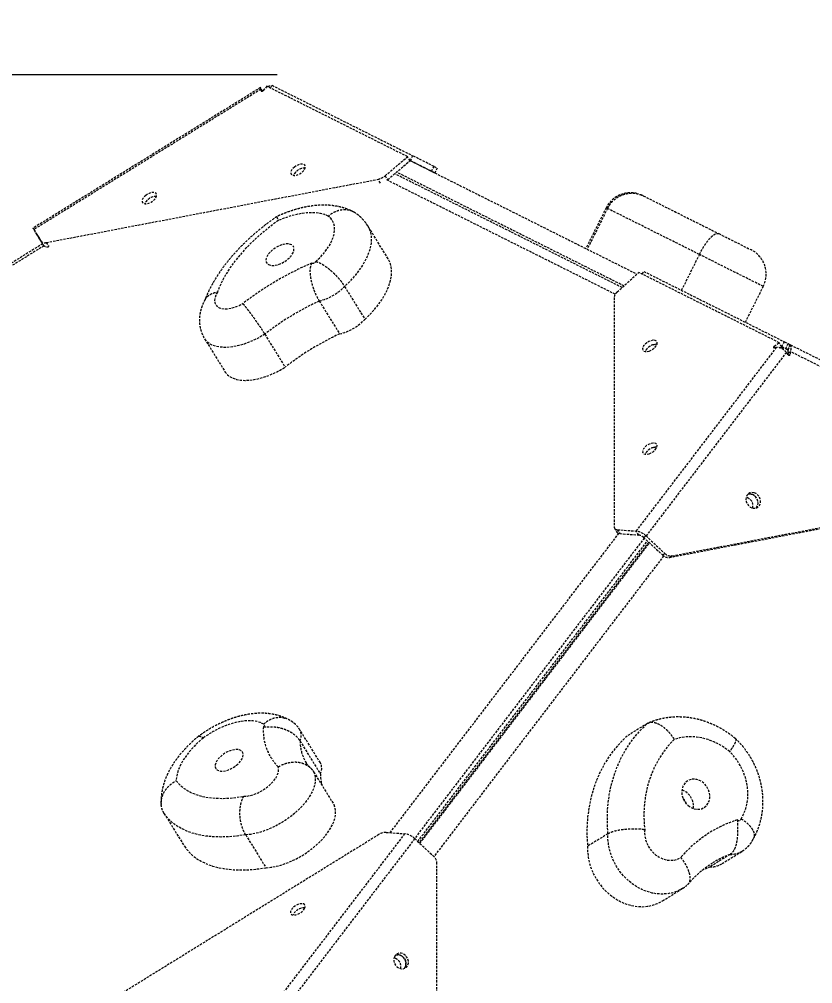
# Model space of a CAD drawing. Header units: millimetres. Extents: x -3960 to 3430, y -2884 to 2225.
# Drawn here: x 1047 to 1483, y 231 to 760 of the extents above; entities that cross this region are included whole.
import ezdxf

# ---------------------------------------------------------------- set-up
doc = ezdxf.new("R2010")
doc.units = ezdxf.units.MM
doc.linetypes.add('HIDDEN', pattern=[1.905, 1.27, -0.635])
for name, color, linetype in [('DIKOM_ОБЪЕКТ', 7, 'Continuous'), ('DIKOM_РАЗМЕР_ЗОНА', 7, 'Continuous'), ('DIKOM_РАЗМЕР_ОБЪЕКТА', 7, 'Continuous')]:
    doc.layers.add(name, color=color, linetype=linetype)
doc.styles.add('style1', font='arialbd.ttf', dxfattribs={"width": 0.8})
doc.dimstyles.new('1-50', dxfattribs={"dimtxt": 300, "dimasz": 200, "dimexe": 100, "dimexo": 0, "dimgap": 100, "dimtad": 1, "dimtxsty": 'style1', "dimcen": 200, "dimclrd": 7, "dimclre": 7, "dimclrt": 7, "dimadec": 1, "dimazin": 2, "dimtfac": 1, "dimtmove": 0, "dimatfit": 2, "dimfxl": 0, "dimlwd": 25, "dimlwe": 18, "dimarcsym": 0})

# ---------------------------------------------------------------- blocks, each defined once
blk = doc.blocks.new('*D2')
at = {"layer": 'Defpoints', "color": 0, "transparency": 16777216}
for p in [(1188.61, 729.83), (-1925.03, -767.19), (1470.26, -767.19)]:
    blk.add_point(p, dxfattribs=at)
at = {"layer": 'DIKOM_РАЗМЕР_ОБЪЕКТА', "color": 7, "lineweight": 18, "transparency": 16777216}
for p, q in [((1188.61, 729.83), (-2025.03, 729.83)), ((1470.26, -767.19), (-2025.03, -767.19))]:
    blk.add_line(p, q, dxfattribs=at)
at = {"layer": 'DIKOM_РАЗМЕР_ОБЪЕКТА', "color": 7, "lineweight": 25, "transparency": 16777216}
blk.add_line((-1925.03, 529.83), (-1925.03, -567.19), dxfattribs=at)
at = {"layer": 'DIKOM_РАЗМЕР_ОБЪЕКТА', "color": 7, "transparency": 16777216}
for points in [[(-1958.36, 529.83), (-1891.69, 529.83), (-1925.03, 729.83)], [(-1958.36, -567.19), (-1891.69, -567.19), (-1925.03, -767.19)]]:
    blk.add_solid(points, dxfattribs=at)
at = {"layer": 'DIKOM_РАЗМЕР_ОБЪЕКТА', "color": 7, "transparency": 16777216, "insert": (-2178.2, -18.68), "char_height": 300, "attachment_point": 5, "rotation": 90, "style": 'style1'}
blk.add_mtext('{\\fArial|b0|i0|c204|p34;1500}', dxfattribs=at)
blk = doc.blocks.new('*D3')
at = {"layer": 'Defpoints', "color": 0, "transparency": 16777216}
for p in [(1049.1, 2224.81), (-3510.19, -2267.17), (1391.3, -2267.17)]:
    blk.add_point(p, dxfattribs=at)
at = {"layer": 'DIKOM_РАЗМЕР_ЗОНА', "color": 7, "lineweight": 18, "transparency": 16777216}
for p, q in [((1049.1, 2224.81), (-3610.19, 2224.81)), ((1391.3, -2267.17), (-3610.19, -2267.17))]:
    blk.add_line(p, q, dxfattribs=at)
at = {"layer": 'DIKOM_РАЗМЕР_ЗОНА', "color": 7, "lineweight": 25, "transparency": 16777216}
blk.add_line((-3510.19, 2024.81), (-3510.19, -2067.17), dxfattribs=at)
at = {"layer": 'DIKOM_РАЗМЕР_ЗОНА', "color": 7, "transparency": 16777216}
for points in [[(-3543.52, 2024.81), (-3476.86, 2024.81), (-3510.19, 2224.81)], [(-3543.52, -2067.17), (-3476.86, -2067.17), (-3510.19, -2267.17)]]:
    blk.add_solid(points, dxfattribs=at)
at = {"layer": 'DIKOM_РАЗМЕР_ЗОНА', "color": 7, "transparency": 16777216, "insert": (-3763.36, -99.6), "char_height": 300, "attachment_point": 5, "rotation": 90, "style": 'style1'}
blk.add_mtext('{\\fArial|b0|i0|c204|p34;4500}', dxfattribs=at)

msp = doc.modelspace()

# ---------------------------------------------------------------- linework, layer by layer
at = {"layer": 'DIKOM_ОБЪЕКТ', "color": 7, "linetype": 'HIDDEN', "lineweight": 15}
for p, q in [((1179.37494, 722.74953), (1054.40374, 645.56819)), ((1179.56658, 721.81445), (1054.8747, 644.80563)), ((1180.50657, 720.87324), (1179.35535, 722.73722)), ((1179.73356, 720.93974), (1179.56658, 721.81445)), ((1180.22491, 720.74853), (1179.56658, 721.81445)), ((1179.83601, 720.77386), (1179.73356, 720.93974)), ((1180.83827, 721.15061), (1181.81635, 722.24347)), ((1180.83852, 721.15021), (1180.83827, 721.15061)), ((1182.92676, 723.4837), (1180.83869, 721.15038)), ((1260.19014, 684.81378), (1182.92676, 723.4837)), ((1184.92959, 722.48132), (1185.69536, 724.01142)), ((1185.69536, 724.01142), (1262.95871, 685.34155)), ((1247.81981, 674.32655), (1260.19014, 684.81378)), ((1261.53086, 682.64251), (1260.19014, 684.81378)), ((1262.95871, 685.34155), (1261.61606, 682.65883)), ((1274.72045, 679.45472), (1262.95871, 685.34155)), ((1249.2992, 672.27286), (1261.53086, 682.64251)), ((1261.47831, 682.7276), (1261.61606, 682.65883)), ((1261.47969, 682.72537), (1386.10183, 620.36674)), ((1273.3778, 676.772), (1261.61606, 682.65883)), ((1262.87154, 682.03031), (1262.80815, 682.06079)), ((1273.3778, 676.772), (1274.72045, 679.45472)), ((1276.44088, 678.59381), (1275.09802, 675.91097)), ((1247.81981, 674.32655), (1249.15677, 672.16136)), ((1378.00561, 612.94421), (1253.06245, 675.46327)), ((1379.00058, 613.85638), (1254.10843, 676.35)), ((1061.70806, 637.66392), (1243.93422, 672.39684)), ((1245.26907, 670.23553), (1243.93422, 672.39684)), ((1374.25952, 609.25552), (1248.91971, 671.97306)), ((1389.3983, 663.44563), (1388.54226, 663.84075)), ((1369.27156, 656.74346), (1358.08442, 634.38625)), ((1370.02147, 656.36818), (1358.83437, 634.01092)), ((1249.50101, 628.71175), (1238.32618, 646.80534)), ((1054.87441, 644.80566), (1056.21537, 642.63446)), ((1054.87441, 644.80566), (1058.83582, 638.39114)), ((1058.83702, 638.39055), (1054.8747, 644.80563)), ((1054.8747, 644.80563), (1056.21563, 642.63449)), ((1056.21537, 642.63446), (1056.21557, 642.63459)), ((1056.21537, 642.63446), (1059.70296, 636.98712)), ((1060.17774, 636.21928), (1056.21563, 642.63449)), ((1059.70336, 636.98737), (854.12191, 510.01768)), ((1060.47012, 635.88109), (854.76737, 508.83648)), ((1058.83582, 638.39114), (1059.70296, 636.98712)), ((1060.17774, 636.21928), (1058.83702, 638.39055)), ((1061.70806, 637.66392), (1063.04899, 635.49278)), ((1420.46951, 631.12491), (1410.62636, 611.45369)), ((1375.35225, 610.51166), (1387.12004, 621.30027)), ((1464.37768, 582.65097), (1387.12004, 621.30027)), ((1389.12324, 620.29819), (1389.88887, 621.82806)), ((1389.88887, 621.82806), (1467.14628, 583.17869)), ((1225.56646, 613.56098), (1236.74129, 595.46739)), ((1445.73763, 593.88885), (1455.57911, 613.55687)), ((1211.66066, 605.549), (1222.83548, 587.45541)), ((1373.63057, 607.49936), (1373.58693, 481.60562)), ((1148.67963, 584.83318), (1159.85446, 566.73959)), ((1181.73485, 587.32705), (1192.90968, 569.23347)), ((1461.57634, 580.67444), (1464.37768, 582.65097)), ((1465.71873, 580.47962), (1464.37768, 582.65097)), ((1465.80372, 580.49583), (1467.14628, 583.17869)), ((1467.14628, 583.17869), (1469.23352, 582.13402)), ((1385.80568, 479.21389), (1462.88796, 580.04577)), ((1468.25393, 577.36073), (1391.17165, 476.52885)), ((1462.88796, 580.04577), (1461.57601, 579.9109)), ((1462.01971, 579.95656), (1461.57634, 580.67444)), ((1464.74832, 579.79495), (1465.71873, 580.47962)), ((1465.66618, 580.56472), (1465.80372, 580.49583)), ((1465.67548, 580.54966), (1468.74891, 579.01166)), ((1465.80372, 580.49583), (1467.89097, 579.45115)), ((1467.89097, 579.45115), (1469.23352, 582.13402)), ((1469.23136, 576.08031), (1468.25393, 577.36073)), ((1468.99574, 578.89831), (1470.33833, 581.58113)), ((1468.99574, 578.89831), (1469.16272, 578.81488)), ((1469.16221, 576.96088), (1470.50406, 577.78962)), ((1469.16272, 578.81488), (1470.50528, 581.49775)), ((1470.3383, 581.58118), (1470.33465, 581.58299)), ((1470.50406, 577.78962), (1470.3365, 576.29096)), ((1470.33833, 581.58113), (1470.50528, 581.49775)), ((1595.14991, 515.41031), (1470.50406, 577.78962)), ((1470.50528, 581.49775), (1595.15115, 519.11839)), ((1469.16221, 576.96088), (1469.08521, 576.27203)), ((1469.54802, 575.80399), (1470.3365, 576.29096)), ((1404.21368, 464.78048), (1586.96788, 499.61624)), ((1405.55553, 465.60922), (1588.30973, 500.44499)), ((1451.81141, 492.07946), (1451.66779, 491.92316)), ((1250.59068, 313.57273), (1376.20129, 477.8953)), ((1373.80562, 480.78602), (1375.14664, 478.61472)), ((1375.42976, 479.97347), (1385.80568, 479.21389)), ((1375.42976, 479.97347), (1376.77081, 477.80212)), ((1376.77081, 477.80212), (1387.1467, 477.04259)), ((1387.1467, 477.04259), (1385.80568, 479.21389)), ((1390.16489, 475.38942), (1264.01764, 310.36496)), ((1265.77352, 308.73655), (1391.92046, 473.76061)), ((1392.64395, 473.08963), (1266.49701, 308.06557)), ((1266.91138, 307.68097), (1393.05828, 472.70507)), ((1389.8298, 475.70011), (1391.17165, 476.52885)), ((1389.8298, 475.70011), (1400.20356, 466.07694)), ((1391.17165, 476.52885), (1401.5454, 466.90568)), ((1400.20356, 466.07694), (1401.5454, 466.90568)), ((1400.84967, 465.56119), (1274.66141, 300.48289)), ((1405.55553, 465.60922), (1404.21368, 464.78048)), ((1391.92409, 373.56089), (1380.74163, 366.65446)), ((1212.26394, 351.86572), (1201.08911, 369.95931)), ((1201.0738, 363.97545), (1212.24863, 345.88186)), ((1208.56361, 347.00719), (1219.73841, 328.91365)), ((1126.41028, 324.17818), (1137.58508, 306.08464)), ((1244.34489, 312.53257), (1062.09833, 199.98061)), ((1181.64593, 212.14818), (1258.73169, 312.97668)), ((1248.35574, 313.73631), (1258.73169, 312.97668)), ((1370.23815, 313.01819), (1359.05568, 306.11175)), ((1171.23649, 312.39315), (1182.41132, 294.29956)), ((1264.09749, 310.29147), (1187.01176, 209.46292)), ((1264.09749, 310.29147), (1274.47093, 300.66789)), ((1432.90086, 296.56452), (1444.08332, 303.47095)), ((1437.36538, 301.66623), (1426.18291, 294.7598)), ((1276.24223, 92.22618), (1276.31306, 296.53549)), ((1400.21102, 276.12098), (1411.39348, 283.02741))]:
    msp.add_line(p, q, dxfattribs=at)
at = {"layer": 'DIKOM_ОБЪЕКТ', "color": 7, "linetype": 'HIDDEN', "lineweight": 15, "flags": 128}
for points in [[(1198.03359, 679.12926), (1197.12489, 678.30337), (1196.4498, 677.4223), (1196.06271, 676.5572), (1195.99509, 675.77831), (1196.25266, 675.14891), (1196.81405, 674.71954), (1197.63423, 674.5254), (1198.64668, 674.58212), (1199.76914, 674.88494), (1200.91102, 675.40951), (1201.9795, 676.11327), (1202.8882, 676.93916), (1203.56326, 677.82028), (1203.95038, 678.68533), (1204.0178, 679.4641), (1203.76043, 680.09362), (1203.19884, 680.52287), (1202.37866, 680.71701), (1201.36641, 680.66041), (1200.24395, 680.35759), (1199.10207, 679.83302), (1198.03359, 679.12926)], [(1274.72045, 679.45472), (1275.10208, 679.26377), (1275.44324, 679.09295), (1275.73973, 678.94457), (1275.98785, 678.82052), (1276.18415, 678.72227), (1276.32612, 678.65121), (1276.4121, 678.60819), (1276.44088, 678.59381)], [(1275.09802, 675.91097), (1275.06924, 675.92535), (1274.98347, 675.96849), (1274.8413, 676.03943), (1274.6452, 676.1378), (1274.39709, 676.26185), (1274.10059, 676.41024), (1273.75943, 676.58106), (1273.3778, 676.772)], [(1116.36379, 663.56276), (1115.45513, 662.73682), (1114.78003, 661.85574), (1114.39291, 660.9907), (1114.32528, 660.21181), (1114.58269, 659.58223), (1115.14424, 659.15304), (1115.96443, 658.95889), (1116.97691, 659.01557), (1118.09938, 659.31839), (1119.24122, 659.84301), (1120.30973, 660.54672), (1121.21819, 661.37254), (1121.89349, 662.25373), (1122.28061, 663.11878), (1122.34803, 663.89755), (1122.09063, 664.52712), (1121.52907, 664.95631), (1120.70889, 665.15046), (1119.69661, 665.09391), (1118.57394, 664.79096), (1117.4323, 664.26647), (1116.36379, 663.56276)], [(1389.3983, 663.44563), (1389.40782, 663.44065), (1389.64494, 663.32215)], [(1389.64494, 663.32215), (1391.89872, 662.19432), (1394.42579, 660.92978), (1397.21276, 659.53529), (1400.24437, 658.01826), (1403.50462, 656.38694), (1406.97584, 654.64998), (1410.6396, 652.81678), (1414.47615, 650.89709), (1418.46489, 648.90115), (1422.5845, 646.83984), (1426.81262, 644.72399), (1431.12719, 642.56528)], [(1216.61063, 652.17254), (1214.62894, 653.00275), (1212.40922, 653.59858), (1209.9738, 653.95428), (1207.34685, 654.06609), (1204.55472, 653.9331), (1201.62543, 653.55666), (1198.5879, 652.94033), (1195.47272, 652.09038), (1192.31101, 651.0154), (1189.1341, 649.72592)], [(1209.7385, 627.23529), (1211.95774, 629.35441), (1213.95534, 631.5393), (1215.70594, 633.76248), (1217.18758, 635.99602), (1218.38191, 638.21198), (1219.27367, 640.38244), (1219.85164, 642.48023), (1220.10897, 644.47919), (1220.04219, 646.35412), (1219.65206, 648.08154), (1218.94337, 649.63961), (1217.9255, 651.00911), (1216.61063, 652.17254)], [(1370.02147, 656.36818), (1369.46744, 656.64544), (1369.27192, 656.74333), (1369.27156, 656.74346)], [(1420.46951, 631.12491), (1415.54584, 633.5888), (1410.71927, 636.00393), (1406.01252, 638.35891), (1401.4482, 640.64297), (1397.04747, 642.845), (1392.83128, 644.9547), (1388.81943, 646.96221), (1385.0308, 648.85784), (1381.48336, 650.63292), (1378.19388, 652.2789), (1375.17777, 653.78806), (1372.44948, 655.15335), (1370.02147, 656.36818)], [(1189.1341, 649.72592), (1185.1631, 646.82424), (1181.34706, 643.79781), (1177.70675, 640.66288), (1174.26126, 637.43621), (1171.02934, 634.13506), (1168.02828, 630.77725), (1165.27417, 627.38077), (1162.78163, 623.9637), (1160.56419, 620.54447), (1158.63377, 617.14146), (1157.00051, 613.77275), (1155.67333, 610.45654)], [(1238.32298, 646.81051), (1238.77667, 646.01059), (1239.57921, 644.07732), (1240.07012, 641.97983), (1240.2456, 639.73516), (1240.10363, 637.36112), (1239.64593, 634.87713), (1238.87606, 632.30332), (1237.7999, 629.66008), (1236.42667, 626.96926), (1234.76705, 624.25212), (1232.83452, 621.53085), (1230.6449, 618.82747), (1228.21564, 616.16364), (1225.56646, 613.56098)], [(1054.87441, 644.80566), (1054.67136, 645.13443), (1054.5237, 645.37397), (1054.43387, 645.51941), (1054.40374, 645.56819), (1054.4339, 645.51936), (1054.52376, 645.37386), (1054.67165, 645.1344), (1054.8747, 644.80563)], [(1056.21537, 642.63446), (1056.11386, 642.79882), (1056.03994, 642.9185), (1055.99499, 642.99128), (1055.98013, 643.01579), (1055.99523, 642.99135), (1056.04017, 642.91858), (1056.11412, 642.79885), (1056.21563, 642.63449)], [(1431.12719, 642.56528), (1433.07598, 641.59005), (1435.11442, 640.56995), (1437.18684, 639.53293), (1439.23647, 638.50741), (1441.20702, 637.52146), (1443.04464, 636.60193), (1444.69892, 635.77415), (1446.12454, 635.06071), (1447.28275, 634.48125), (1448.14143, 634.05146), (1448.67748, 633.78334), (1448.87586, 633.684), (1448.87701, 633.68351)], [(1183.75904, 625.52987), (1184.77783, 625.16435), (1186.01408, 625.03747), (1187.41704, 625.15428), (1188.92914, 625.50999), (1190.4887, 626.09013), (1192.03174, 626.87079), (1193.49519, 627.82025), (1194.81891, 628.89931), (1195.94899, 630.06412), (1196.83906, 631.26683), (1197.45272, 632.45835), (1197.76456, 633.58956), (1197.76233, 634.6145), (1197.44569, 635.49108), (1196.82763, 636.18326), (1195.93367, 636.66292), (1194.80032, 636.91039), (1193.47395, 636.91549), (1192.009, 636.67808), (1190.46517, 636.20769), (1188.90584, 635.52374), (1187.39491, 634.65432), (1185.9941, 633.63476), (1184.76073, 632.50697), (1183.74556, 631.31716), (1182.98979, 630.11388), (1182.52458, 628.94652), (1182.36912, 627.86292), (1182.52945, 626.90731), (1182.99909, 626.11878), (1183.75904, 625.52987)], [(1455.57911, 613.55687), (1455.55449, 613.56906), (1455.27004, 613.71157), (1454.66918, 614.01203), (1453.7599, 614.46703), (1452.55328, 615.07088), (1451.06405, 615.81608), (1449.31052, 616.69339), (1447.31468, 617.69216), (1445.10074, 618.79996), (1442.69618, 620.00315), (1440.13063, 621.28687), (1437.4357, 622.63536), (1434.64464, 624.03194), (1431.79193, 625.45938), (1428.91273, 626.90023), (1426.04229, 628.33641), (1423.21631, 629.75052), (1420.46951, 631.12491)], [(1236.74129, 595.46739), (1239.39047, 598.07005), (1241.81972, 600.73388), (1244.00935, 603.43726), (1245.94184, 606.15858), (1247.6015, 608.87567), (1248.9747, 611.56654), (1250.05088, 614.20973), (1250.82073, 616.78359), (1251.27846, 619.26753), (1251.42043, 621.64157), (1251.24495, 623.88624), (1250.75404, 625.98374), (1249.9515, 627.917), (1249.50101, 628.71175)], [(1155.67333, 610.45654), (1154.82855, 608.87106), (1154.3076, 607.34204), (1154.12473, 605.91127), (1154.28487, 604.61794), (1154.78376, 603.49755), (1155.60759, 602.58064), (1156.73402, 601.89245), (1158.1319, 601.4517), (1159.76337, 601.27067), (1161.58326, 601.35397), (1163.54209, 601.69962), (1165.58608, 602.29803), (1167.65944, 603.13293), (1169.70518, 604.18133)], [(1181.73485, 587.32705), (1178.96049, 585.69477), (1176.11703, 584.23971), (1173.23953, 582.97997), (1170.36356, 581.93099), (1167.52454, 581.10575), (1164.75741, 580.51441), (1162.09634, 580.16422), (1159.57419, 580.05961), (1157.22193, 580.20172), (1155.0686, 580.58888), (1153.14094, 581.21636), (1151.46233, 582.07626), (1150.05378, 583.15816), (1148.93279, 584.4487), (1148.6859, 584.82304)], [(1392.83116, 578.08655), (1393.9765, 578.56968), (1395.06683, 579.24168), (1396.01383, 580.04821), (1396.74094, 580.924), (1397.18901, 581.79789), (1397.32183, 582.59919), (1397.12873, 583.26302), (1396.62529, 583.7356), (1395.85229, 583.97857), (1394.87229, 583.97229), (1393.76465, 583.71716), (1392.61952, 583.23416), (1391.52898, 582.56203), (1390.58199, 581.7555), (1389.85507, 580.87983), (1389.4068, 580.00581), (1389.27399, 579.20452), (1389.46709, 578.54069), (1389.97053, 578.06811), (1390.74373, 577.82526), (1391.72352, 577.83141), (1392.83116, 578.08655)], [(1395.10588, 581.54598), (1396.21334, 581.80095), (1397.18356, 581.80854)], [(1159.85446, 566.73959), (1160.10762, 566.35511), (1161.22861, 565.06457), (1162.63716, 563.98267), (1164.31576, 563.12277), (1166.24342, 562.49529), (1168.39675, 562.10813), (1170.74902, 561.96602), (1173.27114, 562.07068), (1175.93224, 562.42082), (1178.69937, 563.01216), (1181.53839, 563.8374), (1184.41435, 564.88638), (1187.29185, 566.14612), (1190.13532, 567.60118), (1192.90968, 569.23347)], [(1392.81162, 521.66371), (1393.95696, 522.14683), (1395.04729, 522.81884), (1395.99428, 523.62537), (1396.7214, 524.50116), (1397.16947, 525.37505), (1397.30228, 526.17635), (1397.10919, 526.84018), (1396.60575, 527.31276), (1395.83274, 527.55573), (1394.85275, 527.54945), (1393.74531, 527.29444), (1392.59998, 526.81132), (1391.50944, 526.13919), (1390.56245, 525.33265), (1389.83553, 524.45699), (1389.38746, 523.5831), (1389.25445, 522.78168), (1389.44754, 522.11785), (1389.95119, 521.64539), (1390.72419, 521.40242), (1391.70398, 521.40857), (1392.81162, 521.66371)], [(1395.08633, 525.12314), (1396.1938, 525.3781), (1397.17281, 525.38461)], [(1450.49202, 500.26296), (1449.34699, 500.40774), (1448.25672, 500.20207), (1447.30969, 499.66284), (1446.58263, 498.83368), (1446.1346, 497.78187), (1446.00163, 496.59244), (1446.19452, 495.36179), (1446.69787, 494.18972), (1447.47072, 493.17113), (1448.4504, 492.38844), (1449.55779, 491.90532), (1450.70281, 491.76054), (1451.79308, 491.96621), (1452.74012, 492.50544), (1453.46717, 493.3346), (1453.9152, 494.38641), (1454.04817, 495.57584), (1453.85529, 496.80649), (1453.35194, 497.97856), (1452.57909, 498.99715), (1451.59944, 499.77979), (1450.49202, 500.26296)], [(1447.03999, 499.4162), (1448.00494, 499.57887), (1449.15017, 499.43422)], [(1451.65679, 491.91965), (1451.93517, 492.24024), (1452.4701, 493.23483), (1452.69801, 494.3935), (1452.60037, 495.62238), (1452.18515, 496.82191), (1451.48581, 497.8948), (1450.55929, 498.75431), (1449.48058, 499.33074), (1448.33684, 499.57733), (1447.22085, 499.4741), (1447.04809, 499.42442)], [(1181.14244, 373.15984), (1179.42053, 373.99321), (1177.44905, 374.58956), (1175.25277, 374.94144), (1172.85929, 375.04457), (1170.29864, 374.89748), (1167.60275, 374.50203), (1164.80572, 373.86336), (1161.94248, 372.98933), (1159.04888, 371.89086), (1156.1612, 370.58181), (1153.31583, 369.07857), (1150.54823, 367.39995), (1147.89345, 365.56725)], [(1180.97068, 371.68339), (1181.24391, 371.90888), (1181.46216, 372.15486), (1181.61041, 372.40439), (1181.67852, 372.6403), (1181.66169, 372.84631), (1181.5613, 373.00842), (1181.38422, 373.11546), (1181.14244, 373.15984)], [(1370.23815, 313.01819), (1369.90396, 318.45994), (1369.91866, 323.85949), (1370.28198, 329.19141), (1370.99232, 334.43059), (1372.04628, 339.55216), (1373.43864, 344.5319), (1375.16327, 349.34661), (1377.2117, 353.97325), (1379.57454, 358.39027), (1382.24037, 362.57669), (1385.19674, 366.51274), (1388.42963, 370.17984), (1391.92409, 373.56089)], [(1147.89345, 365.56725), (1145.29495, 363.31583), (1142.89178, 360.97909), (1140.70798, 358.58027), (1138.76521, 356.14327), (1137.08312, 353.69255), (1135.67831, 351.2525), (1134.56508, 348.8476), (1133.75402, 346.50154), (1133.25373, 344.23805), (1133.06907, 342.07969)], [(1380.74163, 366.65446), (1377.24737, 363.27353), (1374.01427, 359.60631), (1371.0579, 355.67026), (1368.39207, 351.48384), (1366.02923, 347.06682), (1363.9808, 342.44018), (1362.25617, 337.62547), (1360.86381, 332.64573), (1359.80986, 327.52416), (1359.09951, 322.28497), (1358.73619, 316.95306), (1358.7217, 311.55363), (1359.05568, 306.11175)], [(1437.07355, 358.1159), (1434.30307, 360.19605), (1431.39134, 361.99582), (1428.36745, 363.49717), (1425.26168, 364.68508), (1422.10504, 365.54791), (1418.92882, 366.07674), (1415.7648, 366.26639), (1412.64487, 366.11513), (1409.59969, 365.62417), (1406.66017, 364.79879)], [(1406.66017, 364.79879), (1403.72478, 361.71896), (1401.04068, 358.38155), (1398.62186, 354.80426), (1396.48141, 351.00629), (1394.63082, 347.00806), (1393.0801, 342.83102), (1391.8373, 338.49751), (1390.90955, 334.03094), (1390.30129, 329.45497), (1390.01601, 324.79434), (1390.05538, 320.07403), (1390.41896, 315.31926)], [(1166.20229, 350.61562), (1167.44504, 351.73911), (1168.47202, 352.92704), (1169.24126, 354.13072), (1169.72123, 355.30097), (1169.89225, 356.38976), (1169.74753, 357.35277), (1169.2926, 358.15017), (1168.54634, 358.74957), (1167.5393, 359.12647), (1166.31272, 359.26536), (1164.91669, 359.16047), (1163.40843, 358.81623), (1161.84967, 358.2466), (1160.30433, 357.4751), (1158.83568, 356.53315), (1157.50365, 355.45939), (1156.36296, 354.2977), (1155.46012, 353.09571), (1154.8323, 351.9026), (1154.5051, 350.76723), (1154.49186, 349.73602), (1154.79334, 348.85134), (1155.39702, 348.1493), (1156.27816, 347.65864), (1157.40078, 347.3995), (1158.71886, 347.38241), (1160.17844, 347.6081), (1161.71967, 348.06728), (1163.27978, 348.74135), (1164.79466, 349.60256), (1166.20229, 350.61562)], [(1443.40656, 321.16574), (1444.76193, 323.67676), (1445.82278, 326.37746), (1446.57588, 329.23388), (1447.01165, 332.21027), (1447.12456, 335.26931), (1446.91326, 338.37233), (1446.38053, 341.48082), (1445.5329, 344.55562), (1444.38105, 347.55811), (1442.93948, 350.45075), (1441.22618, 353.19714), (1439.26265, 355.76292), (1437.07355, 358.1159)], [(1170.1501, 333.56789), (1171.98882, 333.68195), (1173.96033, 334.05744), (1176.01064, 334.68419), (1178.08364, 335.54507), (1180.1225, 336.61641), (1182.07138, 337.86882), (1183.87706, 339.26825), (1185.48993, 340.77614), (1186.86595, 342.35128), (1187.9675, 343.95068), (1188.7641, 345.53022), (1189.2343, 347.04703), (1189.36502, 348.45925), (1189.1528, 349.72846)], [(1208.56361, 347.00719), (1209.17133, 345.40252), (1209.46318, 343.63731), (1209.43533, 341.73321), (1209.08816, 339.71365), (1208.42607, 337.6037), (1207.45715, 335.4293), (1206.19345, 333.21722), (1204.65053, 330.99488), (1202.84722, 328.78944), (1200.80605, 326.62836), (1198.55192, 324.53807), (1196.1128, 322.54447), (1193.51847, 320.67197), (1190.80132, 318.94387), (1187.99476, 317.38144), (1185.13317, 316.00381), (1182.25198, 314.82809), (1179.3868, 313.86872), (1176.57286, 313.13765), (1173.8448, 312.64365), (1171.23649, 312.39315)], [(1133.06907, 342.07969), (1134.79781, 340.09595), (1136.82076, 338.32143), (1139.12698, 336.76566), (1141.70407, 335.43694), (1144.53834, 334.34244), (1147.61462, 333.48813), (1150.91643, 332.87846), (1154.4258, 332.51666), (1158.1243, 332.4049), (1161.99158, 332.54346), (1166.00748, 332.93185), (1170.1501, 333.56789)], [(1414.30193, 328.44963), (1415.69114, 327.47754), (1417.19514, 326.80054), (1418.75274, 326.44645), (1420.29986, 326.42966), (1421.77328, 326.75091), (1423.11249, 327.397), (1424.2629, 328.3415), (1425.17747, 329.54582), (1425.81858, 330.9606), (1426.15986, 332.52781), (1426.18762, 334.18343), (1425.90057, 335.85963), (1425.31055, 337.48783), (1424.44145, 339.00119), (1423.32938, 340.33808), (1422.01928, 341.44344), (1420.56504, 342.27217), (1419.02651, 342.79048), (1417.46606, 342.97676), (1415.94811, 342.82382), (1414.5345, 342.33768), (1413.28326, 341.53827), (1412.24538, 340.45829), (1411.46358, 339.14199), (1410.96985, 337.6433), (1410.78432, 336.02355), (1410.91474, 334.34912), (1411.35559, 332.6884), (1412.08889, 331.10952), (1413.08459, 329.67702), (1414.30193, 328.44963)], [(1182.41132, 294.29956), (1185.0196, 294.55011), (1187.74768, 295.04406), (1190.56159, 295.77519), (1193.4268, 296.73451), (1196.308, 297.91022), (1199.16958, 299.28785), (1201.97615, 300.85029), (1204.6933, 302.57838), (1207.28763, 304.45088), (1209.72675, 306.44448), (1211.98088, 308.53477), (1214.02204, 310.69585), (1215.82536, 312.90129), (1217.36827, 315.12363), (1218.63198, 317.33571), (1219.6009, 319.51011), (1220.26295, 321.62011), (1220.61016, 323.63962), (1220.63798, 325.54377), (1220.34613, 327.30898), (1219.73841, 328.91365)], [(1171.23649, 312.39315), (1166.51995, 311.72721), (1161.94414, 311.32795), (1157.53084, 311.19734), (1153.30071, 311.33594), (1149.27375, 311.74314), (1145.46887, 312.41689), (1141.90402, 313.354), (1138.5961, 314.55025), (1135.56072, 315.99987), (1132.81219, 317.69601), (1130.36355, 319.63074), (1128.22611, 321.79481), (1126.41028, 324.17818)], [(1411.37989, 283.01902), (1410.87901, 282.71976), (1408.42038, 281.50322), (1405.81041, 280.60976), (1403.0813, 280.05032), (1400.26678, 279.83198), (1397.40168, 279.95733), (1394.52114, 280.42484), (1391.66069, 281.2287), (1388.85532, 282.35898), (1386.14021, 283.80184), (1383.54848, 285.53948), (1381.11221, 287.55037), (1378.86124, 289.80979), (1376.82364, 292.28997), (1375.02409, 294.96004), (1373.48524, 297.78741), (1372.22588, 300.7371), (1371.2615, 303.77271), (1370.604, 306.85683), (1370.2615, 309.95132), (1370.23815, 313.01819)], [(1390.41896, 315.31926), (1390.34943, 313.12692), (1390.62239, 310.89958), (1391.23041, 308.69822), (1392.15717, 306.58332), (1393.3769, 304.6125), (1394.85616, 302.83987), (1396.55487, 301.31403), (1398.42624, 300.07668), (1400.41884, 299.16166), (1402.47849, 298.59405), (1404.54851, 298.38942), (1406.57239, 298.55352), (1408.49471, 299.08169), (1410.26258, 299.95931)], [(1137.58508, 306.08464), (1139.40094, 303.70122), (1141.53838, 301.53715), (1143.98702, 299.60242), (1146.73555, 297.90628), (1149.77093, 296.45666), (1153.07882, 295.26046), (1156.6437, 294.3233), (1160.44858, 293.64955), (1164.47554, 293.24235), (1168.70567, 293.10375), (1173.11897, 293.23436), (1177.69478, 293.63362), (1182.41132, 294.29956)], [(1359.05568, 306.11175), (1359.07903, 303.04489), (1359.42153, 299.9504), (1360.07904, 296.86628), (1361.04342, 293.83067), (1362.30277, 290.88098), (1363.84183, 288.05373), (1365.64118, 285.38354), (1367.67877, 282.90336), (1369.92974, 280.64394), (1372.36602, 278.63305), (1374.95774, 276.89541), (1377.67306, 275.45268), (1380.47823, 274.32226), (1383.33868, 273.51841), (1386.21921, 273.0509), (1389.08452, 272.92567), (1391.89883, 273.14389), (1394.62794, 273.70333), (1397.23791, 274.59679), (1399.69654, 275.81332), (1400.21102, 276.12098)], [(1422.01121, 292.99525), (1422.70115, 293.31418), (1426.18291, 294.7598)], [(1203.52972, 271.85058), (1203.85469, 272.70372), (1203.85696, 273.45731), (1203.53642, 274.05028), (1202.91882, 274.43456), (1202.05446, 274.57907), (1201.01313, 274.47201), (1199.87934, 274.12219), (1198.74495, 273.55783), (1197.70185, 272.82477), (1196.8345, 271.9823), (1196.2131, 271.09867), (1195.88813, 270.24553), (1195.88586, 269.49193), (1196.20661, 268.8991), (1196.82401, 268.51469), (1197.68836, 268.37018), (1198.72969, 268.47724), (1199.86348, 268.82706), (1200.99787, 269.39142), (1202.04097, 270.12448), (1202.90833, 270.96695), (1203.52972, 271.85058)], [(1252.95937, 245.42952), (1252.6345, 244.3117), (1252.63201, 243.09384), (1252.95254, 241.87478), (1253.56983, 240.75325), (1254.43397, 239.82005), (1255.47499, 239.15084), (1256.60844, 238.79975), (1257.7427, 238.79537), (1258.78586, 239.13812), (1259.65305, 239.79981), (1260.27452, 240.72734), (1260.59959, 241.84529), (1260.60185, 243.06307), (1260.28156, 244.28221), (1259.66426, 245.40374), (1258.79991, 246.33681), (1257.7589, 247.00602), (1256.62545, 247.35711), (1255.49119, 247.36149), (1254.4482, 247.01892), (1253.58084, 246.35705), (1252.95937, 245.42952)], [(1253.63212, 246.41058), (1254.14935, 246.53275), (1255.2836, 246.52837), (1256.41705, 246.17728), (1257.45807, 245.50807), (1258.32221, 244.57487), (1258.93951, 243.45334), (1259.26, 242.23432), (1259.25754, 241.01642), (1258.93267, 239.8986), (1258.31121, 238.97107), (1258.25992, 238.91754)], [(1258.24233, 238.91199), (1258.51834, 239.23007), (1259.05307, 240.22453), (1259.28097, 241.38321), (1259.18334, 242.61208), (1258.76811, 243.81161), (1258.06878, 244.8845), (1257.14225, 245.74401), (1256.06351, 246.32049), (1254.91981, 246.56703), (1253.80402, 246.46393), (1253.63761, 246.41621)]]:
    msp.add_lwpolyline(points, dxfattribs=at)
at = {"layer": 'DIKOM_ОБЪЕКТ', "color": 7, "linetype": 'HIDDEN', "lineweight": 15}
for centre, radius, start, end in [((1203.6621, 671.70788), 6.83406, 87.9643555, 155.4671247), ((1203.67637, 671.67988), 6.85151, 88.1794832, 155.2647182), ((1242.07879, 681.00965), 8.8104, 282.1572674, 310.6637314), ((1121.99623, 656.12916), 6.83904, 88.0188082, 155.3793909), ((1122.00426, 656.11621), 6.84799, 88.0977584, 155.2986369), ((1382.68593, 650.03119), 15, 76.7685611, 153.4174744), ((1060.82025, 640.19134), 2.67881, 222.2396889, 289.3549572), ((1062.16122, 638.02122), 2.67977, 222.2544358, 289.346835), ((1442.16469, 620.26913), 15, 333.4174744, 63.4174744), ((1276.94043, 464.69984), 175.93887, 113.2142565, 127.5535682), ((1208.13503, 628.16696), 1.85449, 252.9247232, 329.842014), ((1204.50961, 634.03417), 29.36908, 284.0925452, 315.8051595), ((1378.15741, 606.9102), 4.56502, 127.9148735, 172.584757), ((1273.26266, 470.69587), 148.25712, 114.5513067, 128.1235041), ((1215.68444, 615.94059), 29.36908, 284.0925452, 315.8051595), ((1284.43749, 452.60228), 148.25712, 114.5513067, 128.1235041), ((1396.96274, 574.96864), 6.84249, 88.0783896, 155.326117), ((1396.86786, 575.06401), 6.71718, 105.2071556, 155.7046522), ((1466.00942, 573.42915), 6.21846, 63.8614867, 95.0156228), ((1396.83557, 518.65662), 6.69894, 105.1366116, 155.8039931), ((1396.95151, 518.53993), 6.84596, 88.154545, 155.2941713), ((1447.75178, 494.76138), 4.8776, 33.4914139, 73.3397164), ((1445.48609, 493.42298), 4.30147, 30.163287, 81.6700417), ((1445.6072, 493.22677), 4.30153, 341.6267966, 33.2348837), ((1375.29756, 481.68063), 1.71227, 182.5107928, 274.4280157), ((1376.73798, 479.76594), 1.96409, 215.8828157, 270.9578759), ((1384.38312, 469.66656), 9.65273, 45.3096052, 81.5252424), ((1386.43555, 472.26879), 4.82648, 45.3111377, 81.5269846), ((1404.83914, 470.24349), 4.68931, 225.3808358, 278.7875668), ((1403.49712, 469.41422), 4.68882, 225.3777926, 278.79061), ((1208.95761, 369.61139), 28.06352, 175.7658665, 225.1127737), ((1195.18022, 366.9822), 6.61626, 332.9705955, 26.7668231), ((1224.98417, 364.20279), 23.91145, 180.5447388, 211.0603379), ((1206.51978, 348.88847), 6.46989, 332.3086484, 27.3980675), ((1238.28537, 346.42673), 26.04244, 181.1988526, 195.2977468), ((1407.60804, 327.95987), 9.65002, 353.1133, 70.2867), ((1408.44326, 328.47571), 4.89894, 12.0955386, 51.3044614), ((1462.20547, 255.58409), 68.31709, 107.7294341, 139.4924735), ((1442.29435, 321.3427), 1.12619, 217.5418809, 350.9594228), ((1248.31099, 306.60148), 7.13497, 89.6406539, 123.7705383), ((1257.3085, 303.42896), 9.6532, 45.3085255, 81.5218504), ((1437.65482, 313.99451), 12.33168, 268.6550384, 301.3385541), ((1270.59302, 296.46241), 5.72051, 0.7319556, 47.3205391), ((1457.57244, 248.07481), 57.27447, 110.6593419, 121.6215993), ((1426.47222, 307.08875), 12.33235, 268.6557673, 301.4183496), ((1203.54555, 265.52568), 6.85787, 88.160376, 155.239624), ((1203.5355, 265.51891), 6.85014, 88.1155413, 155.1490291), ((1251.97796, 240.22105), 4.50506, 342.5073612, 80.7763613)]:
    msp.add_arc(centre, radius, start, end, dxfattribs=at)
for centre, major_axis, ratio, start_param, end_param in [((1180.41654, 721.36157), (0.62218, 0.55046), 0.539329103, 2.831628079, 4.926023182), ((1180.41619, 721.36175), (0.62219, 0.55046), 0.539254567, 4.394289035, 4.926000615), ((1461.99833, 580.46332), (0.8237, 0.42973), 0.43110211, 1.872986493, 3.967381596), ((1468.31297, 579.24006), (0.68915, -0.34487), 0.000104148, 4.053395316, 6.147790417), ((1469.65186, 581.92472), (0.68914, -0.34487), 0.000104154, 4.053291169, 6.147686273), ((1469.65551, 581.92289), (0.68915, -0.34487), 0.000104148, 4.053395317, 6.147790421), ((1469.65367, 576.63272), (-0.33888, 0.87165), 0.688480352, 1.968049911, 4.062445013)]:
    msp.add_ellipse(centre, major_axis=major_axis, ratio=ratio, start_param=start_param, end_param=end_param, dxfattribs=at)
for points, knots in [([(1179.56658, 721.81445), (1179.49438, 722.0981), (1179.36224, 722.61725), (1179.35744, 722.69989), (1179.35526, 722.73738)], [0, 0, 0, 0, 0.546378472, 1, 1, 1, 1]), ([(1183.2809, 723.30639), (1183.62856, 723.46135), (1184.34978, 723.7828), (1185.14179, 723.74466), (1185.55201, 723.72491)], [0, 0, 0, 0, 0.482040893, 1, 1, 1, 1]), ([(1370.02147, 656.36818), (1370.42439, 657.08885), (1371.2419, 658.55109), (1372.87966, 660.44712), (1374.78476, 662.07653), (1376.9035, 663.35072), (1379.20604, 664.26104), (1381.59709, 664.76666), (1384.0508, 664.85882), (1386.7735, 664.49152), (1388.6235, 663.82804), (1389.63338, 663.32787), (1389.64494, 663.32215)], [0, 0, 0, 0, 0.1043164066, 0.2116576741, 0.3159678211, 0.4232804695, 0.527991749, 0.6356824199, 0.7413939976, 0.8501004512, 0.9982833953, 1, 1, 1, 1]), ([(1230.62234, 654.41046), (1230.07813, 654.69268), (1228.66337, 655.42633), (1226.23797, 656.36752), (1223.32877, 657.21747), (1220.24416, 657.81625), (1216.98872, 658.16451), (1213.57812, 658.25055), (1210.04043, 658.07055), (1206.41292, 657.62631), (1202.73478, 656.92679), (1199.04022, 655.98727), (1195.35675, 654.81748), (1191.80976, 653.49209), (1189.51482, 652.46501), (1188.42489, 651.97722)], [0, 0, 0, 0, 0.045111174, 0.117273614, 0.191084091, 0.267350683, 0.346105539, 0.427080845, 0.509698824, 0.593229825, 0.676904766, 0.760263223, 0.843139883, 0.925503048, 1, 1, 1, 1]), ([(1188.41808, 651.96965), (1188.06681, 651.73003), (1186.31888, 650.53769), (1183.25571, 648.29528), (1179.29284, 645.19823), (1175.47976, 641.97654), (1171.82491, 638.64513), (1168.34263, 635.211), (1165.04607, 631.68278), (1161.9486, 628.06825), (1159.06307, 624.37547), (1156.40459, 620.6118), (1153.98454, 616.78589), (1151.8302, 612.90597), (1150.08343, 609.32869), (1149.18282, 607.0369), (1148.80009, 606.06295)], [0, 0, 0, 0, 0.019027473, 0.094681477, 0.170431998, 0.246317945, 0.322389431, 0.398695272, 0.475274785, 0.552171155, 0.629424653, 0.707050359, 0.785051411, 0.863382277, 0.941941355, 1, 1, 1, 1]), ([(1188.4234, 651.96194), (1188.40051, 651.91277), (1188.35193, 651.80842), (1188.55548, 651.11869), (1188.88225, 650.30741), (1189.13125, 649.7325), (1189.1341, 649.72592)], [0, 0, 0, 0, 0.272475677, 0.578300617, 0.995171933, 1, 1, 1, 1]), ([(1231.55995, 653.83382), (1231.03346, 654.1622), (1229.91036, 654.86267), (1227.96315, 655.46336), (1225.8252, 655.71772), (1223.63003, 655.55485), (1221.40671, 654.98693), (1219.04282, 653.94353), (1217.46383, 652.87881), (1216.63041, 652.18892), (1216.61063, 652.17254)], [0, 0, 0, 0, 0.123831258, 0.264151618, 0.400534988, 0.540880193, 0.67734482, 0.817754263, 0.995675048, 1, 1, 1, 1]), ([(1238.28638, 646.794), (1238.07483, 647.15265), (1237.40824, 648.28273), (1236.00887, 649.99439), (1234.13326, 651.89659), (1232.60677, 653.13609), (1231.72113, 653.73943), (1231.56674, 653.8446)], [0, 0, 0, 0, 0.126841216, 0.399665238, 0.670948825, 0.942638851, 1, 1, 1, 1]), ([(1420.46951, 631.12491), (1420.85083, 631.86162), (1421.62454, 633.35643), (1422.88323, 635.45777), (1424.18555, 637.40397), (1425.48254, 639.10033), (1426.75978, 640.53014), (1427.96184, 641.62704), (1429.07816, 642.37781), (1430.1711, 642.78824), (1430.80977, 642.72124), (1431.12251, 642.56758), (1431.12719, 642.56528)], [0, 0, 0, 0, 0.105388528, 0.213834516, 0.319217339, 0.427649881, 0.533137855, 0.641668043, 0.747419854, 0.856222085, 0.997848204, 1, 1, 1, 1]), ([(1207.5905, 626.39422), (1207.58669, 626.38828), (1207.29971, 625.9403), (1206.91105, 624.99054), (1206.58218, 623.32916), (1206.50921, 621.34273), (1206.70808, 619.07195), (1207.14525, 616.68643), (1207.77662, 614.29216), (1208.5808, 611.89875), (1209.51065, 609.61829), (1210.54717, 607.44475), (1211.28597, 606.18692), (1211.66066, 605.549)], [0, 0, 0, 0, 0.001077925, 0.081254599, 0.164378866, 0.268225457, 0.375109996, 0.47807296, 0.583957466, 0.68648573, 0.791958156, 0.894489125, 1, 1, 1, 1]), ([(1209.7385, 627.23529), (1209.74729, 627.23363), (1210.49553, 627.09176), (1211.8054, 626.58433), (1213.81219, 625.47824), (1215.67714, 624.20928), (1217.57877, 622.70368), (1219.43147, 621.03326), (1221.22102, 619.21727), (1222.86075, 617.34399), (1224.35669, 615.42462), (1225.15938, 614.18808), (1225.56646, 613.56098)], [0, 0, 0, 0, 0.001681772, 0.143229858, 0.248862388, 0.357555078, 0.46311635, 0.571734712, 0.677270192, 0.785866833, 0.891403309, 1, 1, 1, 1]), ([(1149.01228, 606.45896), (1149.32273, 606.92719), (1149.93982, 607.85789), (1151.32379, 608.97341), (1153.16684, 609.92443), (1154.72219, 610.32439), (1155.65931, 610.45459), (1155.67333, 610.45654)], [0, 0, 0, 0, 0.2300673, 0.457299342, 0.691070697, 0.995377641, 1, 1, 1, 1]), ([(1149.01581, 606.45686), (1148.97332, 606.38612), (1148.46496, 605.53959), (1147.682, 603.86376), (1146.77229, 601.43302), (1146.16696, 598.99611), (1145.84268, 596.57553), (1145.79944, 594.18166), (1146.03596, 591.83378), (1146.55592, 589.47135), (1147.41794, 587.16767), (1148.16006, 585.58197), (1148.67087, 584.85971), (1148.70136, 584.81661)], [0, 0, 0, 0, 0.010863962, 0.129988951, 0.244824055, 0.355629649, 0.463107273, 0.568066245, 0.671210091, 0.773125024, 0.884362391, 0.993099583, 1, 1, 1, 1]), ([(1169.70518, 604.18133), (1169.71043, 604.17463), (1170.08343, 603.69939), (1170.85669, 602.72747), (1172.17032, 601.02393), (1173.4822, 599.29172), (1174.89677, 597.38226), (1176.34348, 595.38134), (1177.80612, 593.30261), (1179.21122, 591.2441), (1180.55602, 589.20829), (1181.33818, 587.96009), (1181.73485, 587.32705)], [0, 0, 0, 0, 0.00204454, 0.14514827, 0.25093735, 0.359757239, 0.465083875, 0.573433687, 0.678552721, 0.786708861, 0.891828038, 1, 1, 1, 1]), ([(1468.25393, 577.36073), (1467.839, 577.80944), (1467.07956, 578.63072), (1465.73944, 579.49624), (1464.31118, 580.0228), (1463.38655, 580.03772), (1462.88796, 580.04577)], [0, 0, 0, 0, 0.273183912, 0.500006792, 0.730391951, 1, 1, 1, 1]), ([(1469.16272, 578.81488), (1469.16262, 578.78681), (1469.16244, 578.73586), (1469.12994, 578.35636), (1469.15394, 577.76948), (1469.1593, 577.24589), (1469.16221, 576.96088)], [0, 0, 0, 0, 0.275441178, 0.499901433, 0.727779482, 1, 1, 1, 1]), ([(1470.50528, 581.49775), (1470.5769, 581.40419), (1470.708, 581.23296), (1470.72251, 580.43634), (1470.69852, 579.31854), (1470.57218, 578.32523), (1470.50406, 577.78962)], [0, 0, 0, 0, 0.2732000575, 0.500026915, 0.7304059249, 1, 1, 1, 1]), ([(1193.98899, 376.03113), (1193.96176, 376.0464), (1193.13236, 376.51159), (1191.3746, 377.21973), (1188.69321, 378.11044), (1185.83557, 378.73304), (1182.8165, 379.1138), (1179.64184, 379.23354), (1176.33573, 379.08695), (1172.93368, 378.67223), (1169.47978, 377.99762), (1166.01435, 377.07774), (1162.56929, 375.93021), (1159.16694, 374.57106), (1155.82585, 373.01463), (1152.56104, 371.27463), (1149.39215, 369.35816), (1147.01875, 367.76123), (1145.7203, 366.79674), (1145.40607, 366.56333)], [0, 0, 0, 0, 0.001949748, 0.059388938, 0.118094111, 0.178753736, 0.241587622, 0.306563997, 0.373329312, 0.441245697, 0.509558943, 0.577661188, 0.645334609, 0.712545548, 0.779359313, 0.845900209, 0.912322535, 0.978781615, 1, 1, 1, 1]), ([(1181.14244, 373.15984), (1181.15089, 373.16868), (1181.87065, 373.92214), (1183.31516, 375.05146), (1185.54397, 376.18631), (1187.63167, 376.81664), (1189.741, 377.02336), (1191.57198, 376.88865), (1192.6333, 376.51352), (1193.04974, 376.36633)], [0, 0, 0, 0, 0.002620103, 0.223136796, 0.387719233, 0.557052021, 0.721505628, 0.890723412, 1, 1, 1, 1]), ([(1201.05382, 369.94795), (1200.79354, 370.36969), (1200.1541, 371.4058), (1198.85679, 372.83331), (1197.26376, 374.22322), (1195.52529, 375.33361), (1194.11314, 376.05308), (1193.26371, 376.31869), (1193.05548, 376.38381)], [0, 0, 0, 0, 0.141653602, 0.348004755, 0.548978086, 0.745273571, 0.937554534, 1, 1, 1, 1]), ([(1440.3598, 365.15897), (1439.8441, 365.58693), (1438.30228, 366.86645), (1435.59684, 368.80264), (1432.22033, 370.88135), (1428.71481, 372.67945), (1425.10917, 374.18945), (1421.42645, 375.39932), (1417.69224, 376.30082), (1413.93191, 376.88762), (1410.17159, 377.15717), (1406.43699, 377.10789), (1402.75262, 376.74393), (1399.14585, 376.06262), (1395.60812, 375.09191), (1393.34409, 374.18677), (1392.20497, 373.73135)], [0, 0, 0, 0, 0.037753362, 0.112875094, 0.188001565, 0.263027283, 0.337907861, 0.412591452, 0.48703015, 0.561179951, 0.634999092, 0.708461674, 0.781559972, 0.854292007, 0.926688888, 1, 1, 1, 1]), ([(1180.97068, 371.68339), (1180.9772, 371.68326), (1181.46591, 371.67351), (1182.57936, 371.74173), (1184.53314, 371.80563), (1186.80351, 371.72089), (1189.27712, 371.37887), (1191.73936, 370.76088), (1194.0684, 369.87853), (1196.24781, 368.72763), (1198.16662, 367.34933), (1199.84021, 365.76063), (1200.65869, 364.57617), (1201.0738, 363.97545)], [0, 0, 0, 0, 0.001084159, 0.081260237, 0.164381357, 0.268222645, 0.375111986, 0.478074172, 0.583959343, 0.686488608, 0.791959159, 0.89448953, 1, 1, 1, 1]), ([(1391.92409, 373.56089), (1392.31416, 373.75497), (1393.10563, 374.14877), (1394.53767, 374.26935), (1396.1169, 374.03702), (1397.79217, 373.43074), (1399.54039, 372.46454), (1401.2873, 371.17637), (1403.01247, 369.57768), (1404.85152, 367.49932), (1406.03121, 365.81767), (1406.65305, 364.81032), (1406.66017, 364.79879)], [0, 0, 0, 0, 0.104310748, 0.211656624, 0.315963938, 0.423278864, 0.527988002, 0.635676349, 0.741393252, 0.850102368, 0.998284295, 1, 1, 1, 1]), ([(1145.39211, 366.55191), (1144.97106, 366.20863), (1143.53022, 365.03392), (1141.18451, 362.92937), (1138.42784, 360.20184), (1135.85788, 357.34958), (1133.4885, 354.38073), (1131.34227, 351.29935), (1129.44456, 348.11354), (1127.82677, 344.84079), (1126.52219, 341.50975), (1125.5946, 338.2797), (1125.01657, 335.19613), (1124.75726, 332.29678), (1124.75612, 330.2452), (1124.83782, 329.16959), (1124.84853, 329.02857)], [0, 0, 0, 0, 0.0332780999, 0.1138787586, 0.1949838129, 0.2767681227, 0.3593572077, 0.4428112443, 0.5270681073, 0.6118492102, 0.6963384161, 0.7796229267, 0.8519845996, 0.9220814287, 0.9897838614, 1, 1, 1, 1]), ([(1145.40346, 366.56711), (1145.54189, 366.6198), (1145.82287, 366.72673), (1146.63105, 366.43201), (1147.39448, 365.94439), (1147.88189, 365.57598), (1147.89345, 365.56725)], [0, 0, 0, 0, 0.297100709, 0.602996249, 0.990582395, 1, 1, 1, 1]), ([(1440.34999, 365.14717), (1440.43396, 365.04491), (1440.61018, 364.83031), (1440.52553, 364.11745), (1440.17772, 363.12568), (1439.53924, 361.8558), (1438.56091, 360.23037), (1437.65388, 358.9111), (1437.08702, 358.13435), (1437.07355, 358.1159)], [0, 0, 0, 0, 0.144362326, 0.302953308, 0.466144466, 0.624827128, 0.788097853, 0.994966518, 1, 1, 1, 1]), ([(1450.16614, 310.3499), (1450.24818, 310.48679), (1450.91801, 311.6043), (1451.97853, 313.82934), (1453.25421, 317.05433), (1454.23687, 320.41684), (1454.93912, 323.88326), (1455.34983, 327.43301), (1455.4667, 331.04025), (1455.28649, 334.67915), (1454.81064, 338.32321), (1454.04079, 341.94541), (1452.98329, 345.51939), (1451.64357, 349.01815), (1450.03214, 352.41628), (1448.15939, 355.68826), (1446.03909, 358.81112), (1443.68109, 361.7557), (1441.75423, 363.83545), (1440.61526, 364.9204), (1440.38257, 365.14206)], [0, 0, 0, 0, 0.008281234, 0.067605816, 0.127093629, 0.18687823, 0.246964183, 0.30735293, 0.368025057, 0.4289533, 0.490108032, 0.551454314, 0.61296492, 0.674606913, 0.736356863, 0.798196631, 0.86010878, 0.922076361, 0.984079969, 1, 1, 1, 1]), ([(1189.1528, 349.72846), (1189.16645, 349.73691), (1190.13797, 350.33751), (1191.92036, 351.22352), (1194.57686, 352.0454), (1196.98858, 352.41984), (1199.3851, 352.41831), (1201.65696, 352.03995), (1203.78797, 351.28697), (1205.67317, 350.18776), (1207.32675, 348.77152), (1208.14741, 347.60089), (1208.56361, 347.00719)], [0, 0, 0, 0, 0.002040048, 0.145147699, 0.250933586, 0.359756812, 0.465081015, 0.573433447, 0.678549195, 0.78670723, 0.891825664, 1, 1, 1, 1]), ([(1206.68245, 349.2849), (1206.50662, 349.44813), (1205.90398, 350.00758), (1205.15895, 350.8428), (1204.71138, 351.57752), (1204.53051, 351.87444)], [0, 0, 0, 0, 0.197085785, 0.67552194, 1, 1, 1, 1]), ([(1126.41028, 324.17818), (1126.07663, 324.79368), (1125.39965, 326.04255), (1124.88488, 328.10308), (1124.75535, 330.25357), (1125.0488, 332.41453), (1125.75402, 334.55903), (1126.84405, 336.59605), (1128.30908, 338.50158), (1130.3177, 340.40954), (1132.01503, 341.52827), (1133.05713, 342.07345), (1133.06907, 342.07969)], [0, 0, 0, 0, 0.104312458, 0.211653854, 0.315964861, 0.423274766, 0.527982979, 0.635676118, 0.741389233, 0.850104043, 0.998283864, 1, 1, 1, 1]), ([(1171.23649, 312.39315), (1170.88028, 313.0208), (1170.15751, 314.29432), (1169.3045, 316.50867), (1168.64351, 318.89667), (1168.2208, 321.37511), (1168.03794, 323.91153), (1168.10576, 326.393), (1168.42684, 328.79353), (1169.05158, 331.24849), (1169.707, 332.77919), (1170.14355, 333.55625), (1170.1501, 333.56789)], [0, 0, 0, 0, 0.105385416, 0.213830549, 0.319212722, 0.427648888, 0.533135711, 0.641662327, 0.747424335, 0.856222027, 0.997845803, 1, 1, 1, 1]), ([(1441.40139, 320.65647), (1441.40033, 320.64849), (1441.32085, 320.04683), (1441.32704, 318.76045), (1441.39088, 316.63123), (1441.43652, 314.26968), (1441.36178, 311.80368), (1441.12863, 309.44348), (1440.72389, 307.29835), (1440.1355, 305.37815), (1439.37676, 303.77924), (1438.45684, 302.47879), (1437.73265, 301.93966), (1437.36538, 301.66623)], [0, 0, 0, 0, 0.001077505, 0.081254161, 0.164373479, 0.268223486, 0.375111021, 0.47807446, 0.583955096, 0.686488477, 0.791961865, 0.894491601, 1, 1, 1, 1]), ([(1443.40656, 321.16574), (1443.41766, 321.15971), (1444.36347, 320.64655), (1445.86832, 319.56877), (1447.66018, 317.92241), (1448.95737, 316.3945), (1449.91375, 314.8685), (1450.49832, 313.41231), (1450.66605, 312.06503), (1450.58866, 311.13986), (1450.33918, 310.72925), (1450.29685, 310.65958)], [0, 0, 0, 0, 0.002081821, 0.177253419, 0.30797873, 0.442487985, 0.573125295, 0.707542241, 0.838152359, 0.972539264, 1, 1, 1, 1]), ([(1370.23815, 313.01819), (1370.64489, 313.2428), (1371.47022, 313.69855), (1373.14647, 314.29939), (1375.10899, 314.82333), (1377.30198, 315.24133), (1379.6938, 315.54828), (1382.17838, 315.72814), (1384.72974, 315.77567), (1387.50843, 315.6758), (1389.39145, 315.47526), (1390.40382, 315.32156), (1390.41896, 315.31926)], [0, 0, 0, 0, 0.105383272, 0.213831617, 0.319211473, 0.427650075, 0.533132514, 0.641663375, 0.747422485, 0.856223548, 0.997849138, 1, 1, 1, 1]), ([(1444.04226, 303.49253), (1444.35066, 303.67255), (1445.30387, 304.22897), (1446.70987, 305.43858), (1448.21686, 307.06873), (1449.44471, 308.81289), (1450.03663, 310.06368), (1450.31441, 310.65067)], [0, 0, 0, 0, 0.11066642, 0.342051467, 0.571328211, 0.798826259, 1, 1, 1, 1]), ([(1410.26258, 299.95931), (1410.27251, 299.94672), (1410.97796, 299.05212), (1412.11219, 297.44686), (1413.42835, 295.1329), (1414.34201, 293.08829), (1414.9644, 291.11003), (1415.2637, 289.28677), (1415.23818, 287.62792), (1414.87274, 286.22197), (1414.28909, 285.15174), (1413.70846, 284.7022), (1413.46801, 284.51604)], [0, 0, 0, 0, 0.002115076, 0.150237948, 0.25973833, 0.372374318, 0.481390111, 0.593540308, 0.702347771, 0.814294715, 0.923097173, 1, 1, 1, 1]), ([(1414.0266, 284.95826), (1414.44169, 285.45713), (1415.73892, 287.01618), (1418.06645, 289.4744), (1421.0863, 292.22751), (1424.23332, 294.71145), (1426.45819, 296.13995), (1427.5421, 296.83588)], [0, 0, 0, 0, 0.106059623, 0.33145186, 0.557496456, 0.784422956, 1, 1, 1, 1]), ([(1411.36399, 283.0375), (1411.51729, 283.12254), (1412.26821, 283.53908), (1412.94595, 284.07), (1413.48533, 284.49254)], [0, 0, 0, 0, 0.204143066, 1, 1, 1, 1])]:
    msp.add_open_spline(points, degree=3, knots=knots, dxfattribs=at)

# ---------------------------------------------------------------- dimensions: what is measured, and where the dimension line sits
at = {"layer": 'DIKOM_РАЗМЕР_ЗОНА'}
dim = msp.add_linear_dim(base=(-3510.18905, -2267.17138), p1=(1049.09735, 2224.81299), p2=(1391.2989, -2267.17138), angle=90, text='{\\fArial|b0|i0|c204|p34;4500}', dimstyle='1-50', dxfattribs=at)
dim.commit()
dim.dimension.update_dxf_attribs({"geometry": '*D3', "text_midpoint": (-3510.18905, -99.59524), "dimtype": 160})
at = {"layer": 'DIKOM_РАЗМЕР_ОБЪЕКТА'}
dim = msp.add_linear_dim(base=(-1925.02807, -767.1931), p1=(1188.60911, 729.83344), p2=(1470.26477, -767.1931), angle=90, text='{\\fArial|b0|i0|c204|p34;1500}', dimstyle='1-50', dxfattribs=at)
dim.commit()
dim.dimension.update_dxf_attribs({"geometry": '*D2', "text_midpoint": (-1925.02807, -18.67983), "dimtype": 160})

doc.saveas('drawing.dxf')
